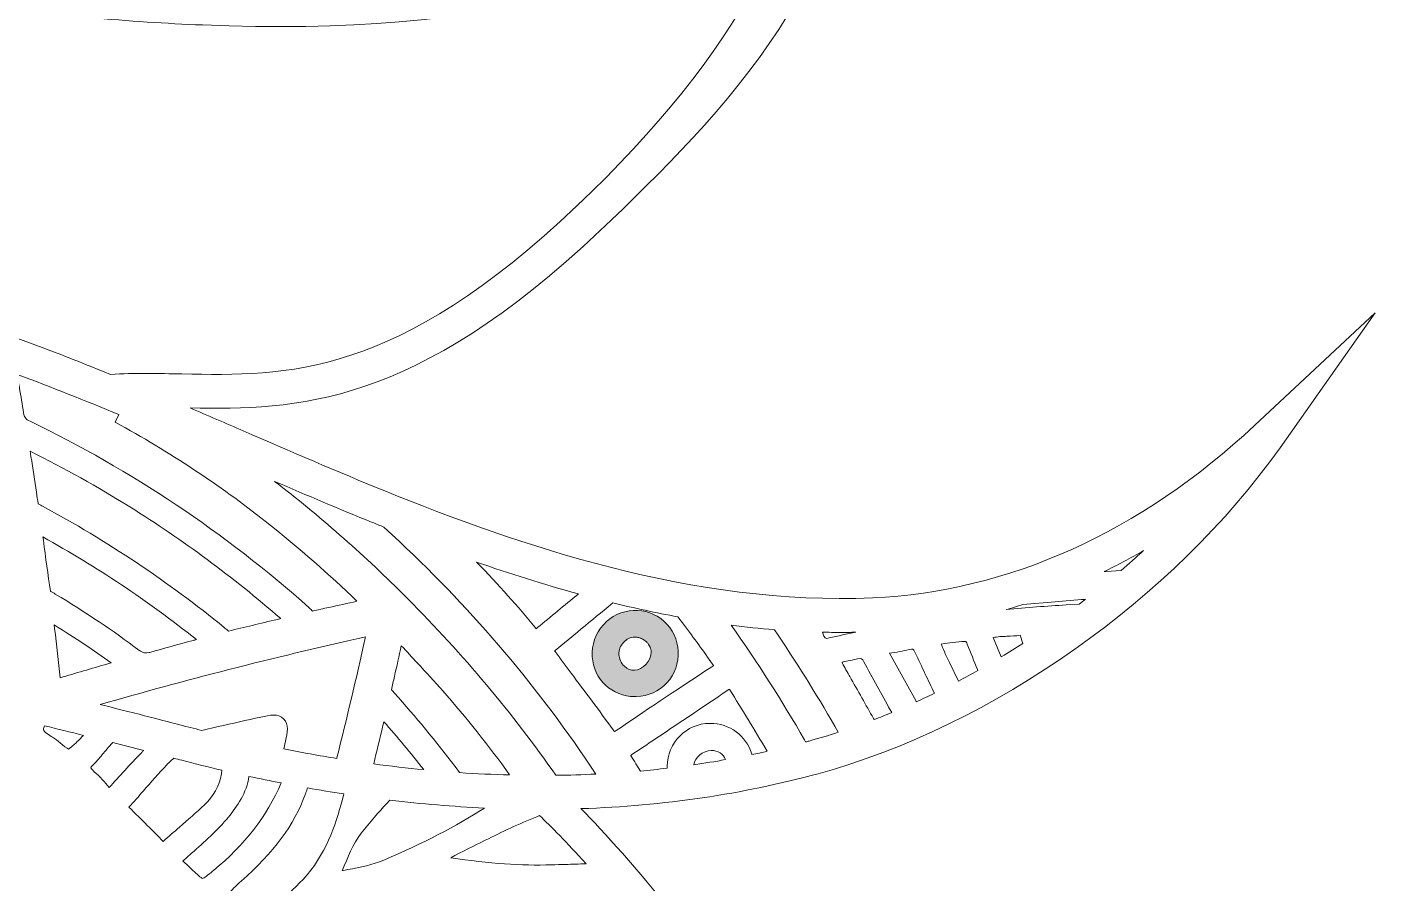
# Model space of a CAD drawing. Extents: x 126 to 2875, y -2951 to -49.
# Drawn here: x 2245 to 2875, y -1229 to -830 of the extents above; entities that cross this region are included whole.
import ezdxf

# ---------------------------------------------------------------- set-up
doc = ezdxf.new("R2010")
doc.units = 0
doc.header["$MEASUREMENT"] = 0
doc.layers.add('Layer 1', color=7, linetype='Continuous')

# ---------------------------------------------------------------- blocks, each defined once
blk = doc.blocks.new('block 2')
at = {"layer": 'Layer 1', "true_color": 0xd7dbf4}
h = blk.add_hatch(color=254, dxfattribs=at)
h.dxf.hatch_style = 2
edge = h.paths.add_edge_path()
edge.add_spline(control_points=[(2542.86, -1107.13), (2538.92, -1103.57), (2533.82, -1101.75), (2528.51, -1102.03), (2523.13, -1102.3), (2518.18, -1104.67), (2514.56, -1108.71), (2510.88, -1112.81), (2509.03, -1118.11), (2509.35, -1123.63), (2509.96, -1134.22), (2518.63, -1142.3), (2529.23, -1142.3), (2529.46, -1142.3), (2529.69, -1142.29), (2529.92, -1142.29), (2535.47, -1142.1), (2540.55, -1139.8), (2544.22, -1135.81), (2547.88, -1131.83), (2549.74, -1126.62), (2549.47, -1121.12), (2549.2, -1115.71), (2546.85, -1110.74), (2542.86, -1107.13)], knot_values=[0, 0, 0, 0, 1, 1, 1, 2, 2, 2, 3, 3, 3, 4, 4, 4, 5, 5, 5, 6, 6, 6, 7, 7, 7, 8, 8, 8, 8], degree=3, periodic=1)
edge = h.paths.add_edge_path()
edge.add_spline(control_points=[(2529, -1129.97), (2527.42, -1130.05), (2525.77, -1129.39), (2524.4, -1128.13), (2522.81, -1126.66), (2521.86, -1124.63), (2521.78, -1122.55), (2521.71, -1120.56), (2522.51, -1118.53), (2523.97, -1116.96), (2525.38, -1115.45), (2527.26, -1114.55), (2529.13, -1114.49), (2529.42, -1114.48), (2529.71, -1114.53), (2529.99, -1114.56), (2530.22, -1114.58), (2530.45, -1114.58), (2530.68, -1114.63), (2530.92, -1114.68), (2531.16, -1114.76), (2531.4, -1114.83), (2531.61, -1114.9), (2531.84, -1114.95), (2532.05, -1115.03), (2532.29, -1115.13), (2532.52, -1115.26), (2532.75, -1115.38), (2532.94, -1115.48), (2533.13, -1115.57), (2533.31, -1115.68), (2533.55, -1115.83), (2533.77, -1116.01), (2533.99, -1116.19), (2534.14, -1116.3), (2534.3, -1116.41), (2534.45, -1116.54), (2534.67, -1116.74), (2534.86, -1116.97), (2535.05, -1117.19), (2535.17, -1117.32), (2535.3, -1117.44), (2535.41, -1117.58), (2535.6, -1117.82), (2535.75, -1118.09), (2535.9, -1118.36), (2535.98, -1118.49), (2536.08, -1118.62), (2536.15, -1118.76), (2536.3, -1119.05), (2536.4, -1119.37), (2536.51, -1119.68), (2536.55, -1119.8), (2536.62, -1119.92), (2536.65, -1120.05), (2536.77, -1120.5), (2536.84, -1120.96), (2536.86, -1121.42), (2536.99, -1125.47), (2533.03, -1129.79), (2529, -1129.97)], knot_values=[0, 0, 0, 0, 1, 1, 1, 2, 2, 2, 3, 3, 3, 4, 4, 4, 5, 5, 5, 6, 6, 6, 7, 7, 7, 8, 8, 8, 9, 9, 9, 10, 10, 10, 11, 11, 11, 12, 12, 12, 13, 13, 13, 14, 14, 14, 15, 15, 15, 16, 16, 16, 17, 17, 17, 18, 18, 18, 19, 19, 19, 20, 20, 20, 20], degree=3, periodic=1)
at = {"layer": 'Layer 1', "lineweight": 0}
for points, knots in [([(2818.52, -1015.73), (2765.29, -1065.49), (2703.63, -1093.3), (2640.24, -1096.15), (2556.69, -1099.87), (2474.7, -1071.45), (2412.6, -1046.28), (2390.46, -1037.31), (2368.11, -1027.6), (2346.48, -1018.23), (2338.27, -1014.67), (2330.02, -1011.09), (2321.71, -1007.53), (2370.51, -1008.44), (2426.27, -1007.2), (2513.09, -924.65), (2568.78, -871.7), (2642.17, -798.11), (2625.81, -711.87), (2622.52, -694.49), (2611.09, -653.09), (2560.09, -612.54), (2565.36, -622.37), (2601.86, -692.87), (2569.54, -747.69), (2554.2, -773.71), (2526.78, -791.73), (2470.03, -803.98), (2455.63, -807.08), (2439.86, -809.44), (2422.81, -811.04), (2491.94, -734.79), (2533.75, -634.63), (2547.11, -513), (2561.91, -378.42), (2538.09, -252.24), (2515.5, -170.1), (2510.84, -153.21), (2505.7, -136.24), (2500.21, -119.65), (2496.11, -107.32), (2491.02, -97.85), (2485.03, -91.28), (2485.03, -91.28), (2489.08, -88.91), (2489.08, -88.91), (2488.22, -87.43), (2467.53, -52.75), (2420.58, -50.35), (2390.21, -48.79), (2356.11, -61.25), (2319.21, -87.4), (2293.72, -105.48), (2266.78, -130.21), (2238.64, -161.33), (2186.92, -191.97), (2146.46, -219.39), (2111.33, -247.55), (2059.02, -289.5), (2001.37, -329.63), (1934.36, -338.98), (1877.45, -346.93), (1826.29, -329.19), (1772.12, -310.4), (1744.15, -300.69), (1715.23, -290.66), (1685.52, -284.53), (1598.6, -266.59), (1534.9, -282.01), (1500.31, -329.06), (1465.72, -282.01), (1402.02, -266.61), (1315.1, -284.53), (1285.39, -290.66), (1256.47, -300.69), (1228.5, -310.4), (1174.33, -329.19), (1123.17, -346.93), (1066.26, -338.98), (999.25, -329.63), (941.6, -289.5), (889.29, -247.55), (854.16, -219.39), (813.72, -191.97), (761.98, -161.33), (733.84, -130.21), (706.9, -105.48), (681.41, -87.4), (644.51, -61.25), (610.42, -48.78), (580.04, -50.35), (533.09, -52.75), (512.4, -87.43), (511.54, -88.91), (511.54, -88.91), (515.6, -91.28), (515.6, -91.28), (509.6, -97.85), (504.51, -107.32), (500.43, -119.65), (494.91, -136.25), (489.76, -153.22), (485.12, -170.1), (462.53, -252.24), (438.71, -378.42), (453.51, -513), (466.87, -634.63), (508.68, -734.79), (577.81, -811.04), (560.76, -809.44), (544.99, -807.08), (530.59, -803.98), (473.84, -791.73), (446.42, -773.71), (431.08, -747.69), (398.76, -692.87), (435.26, -622.37), (440.53, -612.54), (389.53, -653.09), (378.1, -694.49), (374.81, -711.87), (358.45, -798.11), (431.84, -871.7), (487.53, -924.65), (574.36, -1007.2), (630.11, -1008.44), (678.91, -1007.53), (670.6, -1011.09), (662.35, -1014.67), (654.14, -1018.23), (632.51, -1027.6), (610.16, -1037.31), (588.02, -1046.28), (525.92, -1071.45), (443.9, -1099.88), (360.39, -1096.15), (296.99, -1093.3), (235.33, -1065.49), (182.1, -1015.73), (182.1, -1015.73), (125.87, -963.15), (125.87, -963.15), (125.87, -963.15), (170.22, -1026.07), (170.22, -1026.07), (219.77, -1096.34), (304.4, -1156.08), (385.84, -1178.26), (421.01, -1187.83), (457.96, -1193.28), (496.54, -1194.59), (485.65, -1205.66), (470.29, -1222.36), (453.05, -1244.47), (422.71, -1283.4), (380.73, -1347.02), (353.04, -1429.06), (321.9, -1521.35), (314.84, -1617.62), (332.07, -1715.18), (353.53, -1836.78), (412.97, -1960.62), (508.76, -2083.27), (508.76, -2083.27), (517.35, -2094.25), (517.35, -2094.25), (517.35, -2094.25), (522.39, -2081.24), (522.39, -2081.24), (522.59, -2080.7), (544.03, -2026.57), (607.28, -1966.45), (618.55, -1955.74), (631.63, -1944.41), (646.68, -1932.9), (644.92, -1962.85), (643.59, -2025.77), (654.99, -2105.75), (664.24, -2170.7), (680.05, -2233.27), (701.96, -2291.74), (729.36, -2364.83), (766.43, -2431.68), (812.16, -2490.44), (814.05, -2493.21), (839.63, -2531.25), (859.49, -2587.32), (878.32, -2640.42), (895.73, -2721.14), (871.87, -2804.06), (871.87, -2804.06), (865.62, -2825.84), (865.62, -2825.84), (865.62, -2825.84), (884.08, -2812.68), (884.08, -2812.68), (885.65, -2811.57), (922.92, -2784.71), (954.16, -2735.73), (978.8, -2697.08), (1003.28, -2637.97), (992.89, -2564.05), (993.48, -2564.79), (994.03, -2565.49), (994.54, -2566.17), (1016.21, -2595.31), (1039.76, -2622.73), (1064.5, -2647.63), (1109.21, -2692.65), (1155.37, -2726.78), (1201.72, -2749.11), (1255.68, -2775.1), (1310.13, -2785.14), (1363.64, -2778.93), (1378.87, -2809.5), (1404.34, -2833.21), (1429, -2856.2), (1455.2, -2880.59), (1479.94, -2903.62), (1493.04, -2933.91), (1493.04, -2933.91), (1500.31, -2950.67), (1500.31, -2950.67), (1500.31, -2950.67), (1507.58, -2933.91), (1507.58, -2933.91), (1520.68, -2903.62), (1545.42, -2880.59), (1571.62, -2856.2), (1596.29, -2833.21), (1621.76, -2809.5), (1636.98, -2778.93), (1690.49, -2785.14), (1744.94, -2775.1), (1798.9, -2749.11), (1845.25, -2726.78), (1891.43, -2692.65), (1936.12, -2647.63), (1960.86, -2622.73), (1984.41, -2595.33), (2006.08, -2566.18), (2006.59, -2565.5), (2007.14, -2564.79), (2007.73, -2564.05), (1997.35, -2637.97), (2021.82, -2697.08), (2046.46, -2735.73), (2077.7, -2784.71), (2114.98, -2811.57), (2116.54, -2812.68), (2116.54, -2812.68), (2135, -2825.84), (2135, -2825.84), (2135, -2825.84), (2128.75, -2804.06), (2128.75, -2804.06), (2104.89, -2721.14), (2122.3, -2640.42), (2141.13, -2587.32), (2161.01, -2531.22), (2186.59, -2493.18), (2188.46, -2490.44), (2234.19, -2431.68), (2271.26, -2364.83), (2298.65, -2291.74), (2320.57, -2233.27), (2336.38, -2170.7), (2345.63, -2105.75), (2357.03, -2025.77), (2355.7, -1962.85), (2353.94, -1932.9), (2368.99, -1944.41), (2382.07, -1955.74), (2393.34, -1966.45), (2456.59, -2026.57), (2478.03, -2080.7), (2478.23, -2081.24), (2478.23, -2081.24), (2483.25, -2094.29), (2483.25, -2094.29), (2483.25, -2094.29), (2491.86, -2083.27), (2491.86, -2083.27), (2587.65, -1960.62), (2647.09, -1836.78), (2668.55, -1715.18), (2685.78, -1617.62), (2678.72, -1521.35), (2647.58, -1429.06), (2619.89, -1347.02), (2577.91, -1283.4), (2547.57, -1244.47), (2530.33, -1222.36), (2514.97, -1205.66), (2504.08, -1194.59), (2542.66, -1193.28), (2579.61, -1187.83), (2614.78, -1178.26), (2696.22, -1156.08), (2780.85, -1096.34), (2830.4, -1026.07), (2830.4, -1026.07), (2874.75, -963.15), (2874.75, -963.15), (2874.75, -963.15), (2818.52, -1015.73), (2818.52, -1015.73)], [0, 0, 0, 0, 1, 1, 1, 2, 2, 2, 3, 3, 3, 4, 4, 4, 5, 5, 5, 6, 6, 6, 7, 7, 7, 8, 8, 8, 9, 9, 9, 10, 10, 10, 11, 11, 11, 12, 12, 12, 13, 13, 13, 14, 14, 14, 15, 15, 15, 16, 16, 16, 17, 17, 17, 18, 18, 18, 19, 19, 19, 20, 20, 20, 21, 21, 21, 22, 22, 22, 23, 23, 23, 24, 24, 24, 25, 25, 25, 26, 26, 26, 27, 27, 27, 28, 28, 28, 29, 29, 29, 30, 30, 30, 31, 31, 31, 32, 32, 32, 33, 33, 33, 34, 34, 34, 35, 35, 35, 36, 36, 36, 37, 37, 37, 38, 38, 38, 39, 39, 39, 40, 40, 40, 41, 41, 41, 42, 42, 42, 43, 43, 43, 44, 44, 44, 45, 45, 45, 46, 46, 46, 47, 47, 47, 48, 48, 48, 49, 49, 49, 50, 50, 50, 51, 51, 51, 52, 52, 52, 53, 53, 53, 54, 54, 54, 55, 55, 55, 56, 56, 56, 57, 57, 57, 58, 58, 58, 59, 59, 59, 60, 60, 60, 61, 61, 61, 62, 62, 62, 63, 63, 63, 64, 64, 64, 65, 65, 65, 66, 66, 66, 67, 67, 67, 68, 68, 68, 69, 69, 69, 70, 70, 70, 71, 71, 71, 72, 72, 72, 73, 73, 73, 74, 74, 74, 75, 75, 75, 76, 76, 76, 77, 77, 77, 78, 78, 78, 79, 79, 79, 80, 80, 80, 81, 81, 81, 82, 82, 82, 83, 83, 83, 84, 84, 84, 85, 85, 85, 86, 86, 86, 87, 87, 87, 88, 88, 88, 89, 89, 89, 90, 90, 90, 91, 91, 91, 92, 92, 92, 93, 93, 93, 94, 94, 94, 95, 95, 95, 96, 96, 96, 97, 97, 97, 98, 98, 98, 99, 99, 99, 100, 100, 100, 101, 101, 101, 102, 102, 102, 102]), ([(2582.81, -756.33), (2603.8, -724.07), (2602.18, -687.76), (2595.12, -659.17), (2602.64, -673.57), (2608.83, -691.68), (2610.05, -713.31), (2613.47, -774.62), (2577.19, -841.86), (2502.17, -913.19), (2417.58, -993.62), (2366.87, -992.61), (2317.83, -991.62), (2307, -991.4), (2295.8, -991.18), (2284.46, -991.85), (2284.45, -991.85), (2284.45, -991.85), (2284.45, -991.85), (2284.45, -991.85), (2284.43, -991.85), (2284.43, -991.85), (2253.71, -979.29), (2222.35, -967.61), (2190.36, -958.46), (2095.68, -931.38), (2005.07, -930.36), (1928.34, -955.5), (1848.8, -981.54), (1779.28, -1038.1), (1737.61, -1110.65), (1735.38, -1114.54), (1733.23, -1118.45), (1731.17, -1122.41), (1732.69, -1107.24), (1735.6, -1087.6), (1741.17, -1065.64), (1752.79, -1019.88), (1778.69, -954.39), (1836.06, -902.27), (1920.64, -825.41), (2048.87, -797.41), (2217.17, -819), (2256.95, -824.1), (2293.68, -827.34), (2327.35, -828.72), (2327.38, -828.74), (2327.39, -828.75), (2327.41, -828.77), (2327.41, -828.77), (2327.46, -828.72), (2327.46, -828.72), (2462.18, -834.25), (2547.88, -810.01), (2582.81, -756.33)], [0, 0, 0, 0, 1, 1, 1, 2, 2, 2, 3, 3, 3, 4, 4, 4, 5, 5, 5, 6, 6, 6, 7, 7, 7, 8, 8, 8, 9, 9, 9, 10, 10, 10, 11, 11, 11, 12, 12, 12, 13, 13, 13, 14, 14, 14, 15, 15, 15, 16, 16, 16, 17, 17, 17, 18, 18, 18, 18]), ([(2356.69, -1060.36), (2372.76, -1073.08), (2386.79, -1085.34), (2399.47, -1097.73), (2395.11, -1098.74), (2390.7, -1099.71), (2386.41, -1100.64), (2383.87, -1101.2), (2381.33, -1101.75), (2378.79, -1102.32), (2378.59, -1102.13), (2378.32, -1101.88), (2378.13, -1101.67), (2377.84, -1101.39), (2377.56, -1101.12), (2377.27, -1100.86), (2337.97, -1065.79), (2294.12, -1036.49), (2246.95, -1013.74), (2244.84, -1012.73), (2244.15, -1011.85), (2243.88, -1009.81), (2243.34, -1005.87), (2242.64, -1001.93), (2241.98, -998.13), (2241.6, -996.04), (2241.23, -993.94), (2240.88, -991.85), (2256.87, -997.77), (2272.73, -1004.1), (2288.44, -1010.64), (2288.44, -1010.64), (2286.73, -1014.18), (2286.73, -1014.18), (2311.99, -1028.05), (2335.53, -1043.58), (2356.69, -1060.36)], [0, 0, 0, 0, 1, 1, 1, 2, 2, 2, 3, 3, 3, 4, 4, 4, 5, 5, 5, 6, 6, 6, 7, 7, 7, 8, 8, 8, 9, 9, 9, 10, 10, 10, 11, 11, 11, 12, 12, 12, 12]), ([(2252.76, -1053.38), (2252.5, -1053.23), (2252.25, -1053.11), (2251.98, -1052.96), (2251.57, -1052.76), (2250.98, -1052.46), (2250.73, -1052.27), (2250.46, -1050.46), (2250.18, -1048.66), (2249.91, -1046.85), (2249.07, -1041.42), (2248.23, -1035.95), (2247.36, -1030.19), (2247.36, -1030.19), (2246.98, -1027.7), (2246.98, -1027.7), (2263.06, -1035.73), (2278.53, -1044.37), (2293.44, -1053.64), (2318.29, -1069.13), (2341.64, -1086.43), (2363.91, -1105.85), (2363.91, -1105.85), (2362.36, -1106.22), (2362.36, -1106.22), (2354.41, -1108.13), (2346.97, -1109.92), (2339.53, -1111.66), (2339.25, -1111.47), (2338.79, -1111.07), (2338.47, -1110.79), (2338.19, -1110.54), (2337.9, -1110.28), (2337.6, -1110.05), (2311.37, -1088.6), (2282.82, -1069.52), (2252.76, -1053.38)], [0, 0, 0, 0, 1, 1, 1, 2, 2, 2, 3, 3, 3, 4, 4, 4, 5, 5, 5, 6, 6, 6, 7, 7, 7, 8, 8, 8, 9, 9, 9, 10, 10, 10, 11, 11, 11, 12, 12, 12, 12]), ([(2492.26, -1179.02), (2492.26, -1179.02), (2492.34, -1178.92), (2492.34, -1178.92), (2492.34, -1178.92), (2490.57, -1176.44), (2490.57, -1176.44), (2470.34, -1147.78), (2446.84, -1120.08), (2420.73, -1094.09), (2401.78, -1075.22), (2381.75, -1057.7), (2361.08, -1041.79), (2376.15, -1048.28), (2391.42, -1054.77), (2406.65, -1060.94), (2408.46, -1061.67), (2410.29, -1062.41), (2412.13, -1063.14), (2412.13, -1063.14), (2419.46, -1070), (2419.46, -1070), (2454.11, -1102.45), (2484.91, -1138.93), (2511.03, -1178.45), (2504.83, -1178.75), (2498.56, -1178.94), (2492.26, -1179.02)], [0, 0, 0, 0, 1, 1, 1, 2, 2, 2, 3, 3, 3, 4, 4, 4, 5, 5, 5, 6, 6, 6, 7, 7, 7, 8, 8, 8, 9, 9, 9, 9]), ([(2258.69, -1094.37), (2258.33, -1094.15), (2257.93, -1093.95), (2257.54, -1093.73), (2257.17, -1093.54), (2256.67, -1093.27), (2256.4, -1093.08), (2255.29, -1085.3), (2254.24, -1077.5), (2253.14, -1069.3), (2253.14, -1069.3), (2252.93, -1067.75), (2252.93, -1067.75), (2278.04, -1081.65), (2301.61, -1097.4), (2324.61, -1115.63), (2324.09, -1115.78), (2323.55, -1115.92), (2323.02, -1116.06), (2316, -1117.93), (2309.36, -1119.7), (2302.83, -1121.62), (2302.72, -1121.65), (2302.6, -1121.66), (2302.49, -1121.7), (2300.93, -1122.09), (2299.8, -1121.93), (2298.41, -1121.05), (2298.16, -1120.89), (2297.92, -1120.71), (2297.65, -1120.52), (2285.9, -1111.61), (2273.16, -1103.06), (2258.69, -1094.37)], [0, 0, 0, 0, 1, 1, 1, 2, 2, 2, 3, 3, 3, 4, 4, 4, 5, 5, 5, 6, 6, 6, 7, 7, 7, 8, 8, 8, 9, 9, 9, 10, 10, 10, 11, 11, 11, 11]), ([(2756.17, -1083.4), (2756.17, -1083.4), (2749.19, -1083.85), (2749.19, -1083.85), (2748.89, -1083.86), (2748.59, -1083.88), (2748.27, -1083.9), (2754.48, -1080.86), (2760.62, -1077.63), (2766.68, -1074.11), (2763.25, -1077.26), (2759.73, -1080.37), (2756.17, -1083.4)], [0, 0, 0, 0, 1, 1, 1, 2, 2, 2, 3, 3, 3, 4, 4, 4, 4]), ([(2502.87, -1094.33), (2496.22, -1099.79), (2489.95, -1104.98), (2483.84, -1110.08), (2483.57, -1110.3), (2483.36, -1110.47), (2483.19, -1110.58), (2483.09, -1110.47), (2482.97, -1110.35), (2482.82, -1110.17), (2474.86, -1100.37), (2465.82, -1090.27), (2455.34, -1079.45), (2470.53, -1084.75), (2486.43, -1089.82), (2502.87, -1094.33)], [0, 0, 0, 0, 1, 1, 1, 2, 2, 2, 3, 3, 3, 4, 4, 4, 5, 5, 5, 5]), ([(2519.79, -1158.64), (2519.61, -1158.45), (2519.38, -1158.17), (2519.07, -1157.74), (2512.65, -1148.83), (2505.95, -1139.92), (2499.49, -1131.29), (2496.99, -1127.95), (2494.48, -1124.61), (2491.99, -1121.27), (2491.9, -1121.14), (2491.8, -1121.03), (2491.72, -1120.9), (2491.72, -1120.9), (2492.01, -1120.67), (2492.01, -1120.67), (2492.01, -1120.67), (2502.45, -1112.12), (2502.45, -1112.12), (2507.22, -1108.21), (2511.98, -1104.3), (2516.75, -1100.39), (2516.75, -1100.39), (2519.03, -1098.52), (2519.03, -1098.52), (2528.97, -1100.94), (2539.1, -1103.14), (2549.36, -1105.03), (2549.36, -1105.03), (2551.91, -1108.42), (2551.91, -1108.42), (2557.03, -1115.24), (2561.47, -1121.33), (2565.46, -1127.05), (2565.66, -1127.35), (2565.82, -1127.6), (2565.93, -1127.79), (2565.76, -1127.93), (2565.52, -1128.11), (2565.17, -1128.33), (2547.57, -1139.87), (2533.38, -1149.35), (2520.53, -1158.17), (2520.21, -1158.39), (2519.98, -1158.53), (2519.79, -1158.64)], [0, 0, 0, 0, 1, 1, 1, 2, 2, 2, 3, 3, 3, 4, 4, 4, 5, 5, 5, 6, 6, 6, 7, 7, 7, 8, 8, 8, 9, 9, 9, 10, 10, 10, 11, 11, 11, 12, 12, 12, 13, 13, 13, 14, 14, 14, 15, 15, 15, 15]), ([(2736.57, -1099.17), (2736.57, -1099.17), (2730.64, -1099.49), (2730.64, -1099.49), (2721.5, -1099.96), (2712.15, -1100.71), (2702.54, -1101.67), (2705.14, -1100.93), (2707.73, -1100.12), (2710.31, -1099.28), (2710.31, -1099.28), (2725.46, -1097.98), (2725.46, -1097.98), (2730, -1097.59), (2734.67, -1097.22), (2739.61, -1096.86), (2738.6, -1097.64), (2737.59, -1098.41), (2736.57, -1099.17)], [0, 0, 0, 0, 1, 1, 1, 2, 2, 2, 3, 3, 3, 4, 4, 4, 5, 5, 5, 6, 6, 6, 6]), ([(2542.86, -1107.13), (2538.92, -1103.57), (2533.82, -1101.75), (2528.51, -1102.03), (2523.13, -1102.3), (2518.18, -1104.67), (2514.56, -1108.71), (2510.88, -1112.81), (2509.03, -1118.11), (2509.35, -1123.63), (2509.96, -1134.22), (2518.63, -1142.3), (2529.23, -1142.3), (2529.46, -1142.3), (2529.69, -1142.29), (2529.92, -1142.29), (2535.47, -1142.1), (2540.55, -1139.8), (2544.22, -1135.81), (2547.88, -1131.83), (2549.74, -1126.62), (2549.47, -1121.12), (2549.2, -1115.71), (2546.85, -1110.74), (2542.86, -1107.13)], [0, 0, 0, 0, 1, 1, 1, 2, 2, 2, 3, 3, 3, 4, 4, 4, 5, 5, 5, 6, 6, 6, 7, 7, 7, 8, 8, 8, 8]), ([(2260.97, -1133.47), (2260.15, -1125.92), (2259.31, -1118.44), (2258.41, -1110.43), (2258.41, -1110.43), (2258.23, -1108.84), (2258.23, -1108.84), (2268.29, -1115.03), (2276.71, -1120.65), (2284.76, -1126.51), (2284.76, -1126.51), (2283.18, -1126.97), (2283.18, -1126.97), (2275.42, -1129.23), (2268.17, -1131.35), (2260.97, -1133.47)], [0, 0, 0, 0, 1, 1, 1, 2, 2, 2, 3, 3, 3, 4, 4, 4, 5, 5, 5, 5]), ([(2610.63, -1163), (2610.08, -1163.14), (2609.53, -1163.28), (2608.97, -1163.42), (2608.97, -1163.42), (2608.45, -1162.51), (2608.45, -1162.51), (2597.94, -1144.22), (2586.45, -1126.22), (2574.24, -1108.92), (2580.91, -1109.78), (2587.62, -1110.49), (2594.36, -1111.04), (2594.36, -1111.04), (2596.1, -1113.62), (2596.1, -1113.62), (2606.03, -1128.34), (2615.48, -1143.59), (2624.22, -1158.93), (2619.69, -1160.4), (2615.16, -1161.76), (2610.63, -1163)], [0, 0, 0, 0, 1, 1, 1, 2, 2, 2, 3, 3, 3, 4, 4, 4, 5, 5, 5, 6, 6, 6, 7, 7, 7, 7]), ([(2625.2, -1112.31), (2627.59, -1112.31), (2629.99, -1112.28), (2632.4, -1112.23), (2628.17, -1113.05), (2624.04, -1113.92), (2619.89, -1114.91), (2618.33, -1115.29), (2617.8, -1115.4), (2616.81, -1112.2), (2619.61, -1112.26), (2622.4, -1112.31), (2625.2, -1112.31)], [0, 0, 0, 0, 1, 1, 1, 2, 2, 2, 3, 3, 3, 4, 4, 4, 4]), ([(2700.29, -1123.74), (2700.29, -1123.74), (2696.54, -1114.73), (2696.54, -1114.73), (2698.57, -1114.27), (2700.7, -1114.19), (2702.95, -1114.11), (2704.95, -1114.03), (2706.99, -1113.96), (2709.09, -1113.62), (2709.09, -1113.62), (2710.38, -1117.45), (2710.38, -1117.45), (2707.04, -1119.61), (2703.68, -1121.7), (2700.29, -1123.74)], [0, 0, 0, 0, 1, 1, 1, 2, 2, 2, 3, 3, 3, 4, 4, 4, 5, 5, 5, 5]), ([(2403.39, -1114.97), (2399.2, -1133.73), (2394.75, -1152.52), (2390.16, -1170.8), (2390.16, -1170.8), (2390.08, -1171.13), (2390.08, -1171.13), (2381.88, -1169.82), (2373.65, -1168.35), (2365.34, -1166.7), (2365.34, -1166.7), (2366.16, -1163.01), (2366.16, -1163.01), (2367.02, -1159.2), (2367.89, -1155.24), (2365.31, -1152.66), (2362.71, -1150.05), (2358.8, -1150.92), (2354.65, -1151.82), (2348.02, -1153.29), (2341.39, -1154.8), (2334.75, -1156.3), (2334.75, -1156.3), (2327.09, -1158.06), (2327.09, -1158.06), (2325.3, -1157.6), (2323.52, -1157.17), (2321.73, -1156.7), (2307.31, -1152.94), (2293.31, -1149.38), (2279.68, -1145.99), (2318.73, -1134.69), (2359.32, -1124.31), (2403.53, -1114.34), (2403.53, -1114.34), (2403.39, -1114.97), (2403.39, -1114.97)], [0, 0, 0, 0, 1, 1, 1, 2, 2, 2, 3, 3, 3, 4, 4, 4, 5, 5, 5, 6, 6, 6, 7, 7, 7, 8, 8, 8, 9, 9, 9, 10, 10, 10, 11, 11, 11, 12, 12, 12, 12]), ([(2415.61, -1139.06), (2416.09, -1136.99), (2416.55, -1134.93), (2417.02, -1132.86), (2418.1, -1128.15), (2419.21, -1123.33), (2420.23, -1118.5), (2422.74, -1121.25), (2425.27, -1123.98), (2427.8, -1126.7), (2431.71, -1130.92), (2435.76, -1135.28), (2439.63, -1139.65), (2450.52, -1151.98), (2460.98, -1165.16), (2470.79, -1178.84), (2463.07, -1178.64), (2455.3, -1178.29), (2447.46, -1177.76), (2447.46, -1177.76), (2445.34, -1174.96), (2445.34, -1174.96), (2436.35, -1163.15), (2426.85, -1151.63), (2417.12, -1140.69), (2416.89, -1140.44), (2416.66, -1140.2), (2416.42, -1139.95), (2416.15, -1139.68), (2415.77, -1139.28), (2415.61, -1139.06)], [0, 0, 0, 0, 1, 1, 1, 2, 2, 2, 3, 3, 3, 4, 4, 4, 5, 5, 5, 6, 6, 6, 7, 7, 7, 8, 8, 8, 9, 9, 9, 10, 10, 10, 10]), ([(2529, -1129.97), (2527.42, -1130.05), (2525.77, -1129.39), (2524.4, -1128.13), (2522.81, -1126.66), (2521.86, -1124.63), (2521.78, -1122.55), (2521.71, -1120.56), (2522.51, -1118.53), (2523.97, -1116.96), (2525.38, -1115.45), (2527.26, -1114.55), (2529.13, -1114.49), (2529.42, -1114.48), (2529.71, -1114.53), (2529.99, -1114.56), (2530.22, -1114.58), (2530.45, -1114.58), (2530.68, -1114.63), (2530.92, -1114.68), (2531.16, -1114.76), (2531.4, -1114.83), (2531.61, -1114.9), (2531.84, -1114.95), (2532.05, -1115.03), (2532.29, -1115.13), (2532.52, -1115.26), (2532.75, -1115.38), (2532.94, -1115.48), (2533.13, -1115.57), (2533.31, -1115.68), (2533.55, -1115.83), (2533.77, -1116.01), (2533.99, -1116.19), (2534.14, -1116.3), (2534.3, -1116.41), (2534.45, -1116.54), (2534.67, -1116.74), (2534.86, -1116.97), (2535.05, -1117.19), (2535.17, -1117.32), (2535.3, -1117.44), (2535.41, -1117.58), (2535.6, -1117.82), (2535.75, -1118.09), (2535.9, -1118.36), (2535.98, -1118.49), (2536.08, -1118.62), (2536.15, -1118.76), (2536.3, -1119.05), (2536.4, -1119.37), (2536.51, -1119.68), (2536.55, -1119.8), (2536.62, -1119.92), (2536.65, -1120.05), (2536.77, -1120.5), (2536.84, -1120.96), (2536.86, -1121.42), (2536.99, -1125.47), (2533.03, -1129.79), (2529, -1129.97)], [0, 0, 0, 0, 1, 1, 1, 2, 2, 2, 3, 3, 3, 4, 4, 4, 5, 5, 5, 6, 6, 6, 7, 7, 7, 8, 8, 8, 9, 9, 9, 10, 10, 10, 11, 11, 11, 12, 12, 12, 13, 13, 13, 14, 14, 14, 15, 15, 15, 16, 16, 16, 17, 17, 17, 18, 18, 18, 19, 19, 19, 20, 20, 20, 20]), ([(2660.62, -1144.71), (2660.62, -1144.71), (2660.48, -1144.44), (2660.48, -1144.44), (2656.37, -1136.96), (2652.23, -1129.5), (2648.07, -1122.04), (2651.27, -1121.68), (2654.4, -1120.97), (2657.35, -1120.26), (2658.96, -1119.86), (2659.21, -1119.8), (2660.13, -1121.81), (2663.16, -1128.34), (2666.23, -1134.76), (2669.11, -1140.69), (2669.11, -1140.69), (2669.12, -1140.71), (2669.12, -1140.71), (2666.29, -1142.08), (2663.46, -1143.41), (2660.62, -1144.71)], [0, 0, 0, 0, 1, 1, 1, 2, 2, 2, 3, 3, 3, 4, 4, 4, 5, 5, 5, 6, 6, 6, 7, 7, 7, 7]), ([(2680.25, -1135.06), (2680.25, -1135.06), (2676.1, -1126.4), (2676.1, -1126.4), (2674.43, -1122.93), (2672.75, -1119.46), (2672.29, -1117.77), (2674.03, -1117.3), (2678.04, -1116.93), (2681.93, -1116.6), (2681.93, -1116.6), (2682.28, -1116.57), (2682.28, -1116.57), (2683.42, -1116.47), (2683.75, -1116.6), (2683.78, -1116.62), (2683.78, -1116.62), (2684.04, -1116.85), (2684.42, -1117.8), (2685.98, -1121.76), (2687.58, -1125.69), (2689.2, -1129.63), (2689.2, -1129.63), (2689.39, -1130.09), (2689.39, -1130.09), (2686.36, -1131.8), (2683.31, -1133.44), (2680.25, -1135.06)], [0, 0, 0, 0, 1, 1, 1, 2, 2, 2, 3, 3, 3, 4, 4, 4, 5, 5, 5, 6, 6, 6, 7, 7, 7, 8, 8, 8, 9, 9, 9, 9]), ([(2640.92, -1153.02), (2640.92, -1153.02), (2640.63, -1152.5), (2640.63, -1152.5), (2637.13, -1146.23), (2633.36, -1139.52), (2629.52, -1132.81), (2629.52, -1132.81), (2629.26, -1132.38), (2629.26, -1132.38), (2627.94, -1130.07), (2626.57, -1127.7), (2625.96, -1126.29), (2627.4, -1125.83), (2630.01, -1125.31), (2632.56, -1124.8), (2632.56, -1124.8), (2633.1, -1124.7), (2633.1, -1124.7), (2635.23, -1124.26), (2635.3, -1124.37), (2636.2, -1126.08), (2640.17, -1133.63), (2644.4, -1141.2), (2648.48, -1148.51), (2648.48, -1148.51), (2649.15, -1149.71), (2649.15, -1149.71), (2646.41, -1150.85), (2643.65, -1151.96), (2640.92, -1153.02)], [0, 0, 0, 0, 1, 1, 1, 2, 2, 2, 3, 3, 3, 4, 4, 4, 5, 5, 5, 6, 6, 6, 7, 7, 7, 8, 8, 8, 9, 9, 9, 10, 10, 10, 10]), ([(2583.9, -1169.36), (2583.9, -1169.36), (2583.8, -1169.01), (2583.8, -1169.01), (2581.25, -1160.48), (2573.45, -1154.78), (2564.36, -1154.78), (2564.36, -1154.78), (2564.25, -1154.78), (2564.25, -1154.78), (2553.31, -1154.83), (2544.35, -1163.83), (2544.31, -1174.88), (2544.31, -1175.03), (2544.31, -1175.18), (2544.32, -1175.33), (2544.32, -1175.33), (2544.32, -1175.71), (2544.32, -1175.71), (2540.18, -1176.2), (2536.01, -1176.63), (2531.82, -1177.01), (2531.82, -1177.01), (2529.74, -1173.66), (2529.74, -1173.66), (2528.97, -1172.43), (2528.21, -1171.2), (2527.43, -1169.96), (2527.39, -1169.88), (2527.34, -1169.82), (2527.29, -1169.74), (2527.42, -1169.66), (2527.53, -1169.58), (2527.64, -1169.52), (2533.99, -1165.24), (2540.33, -1161), (2546.68, -1156.74), (2555.5, -1150.84), (2564.33, -1144.93), (2573.12, -1138.98), (2573.21, -1138.93), (2573.28, -1138.87), (2573.35, -1138.84), (2573.42, -1138.92), (2573.48, -1139.01), (2573.54, -1139.12), (2579.24, -1148.08), (2584.96, -1157.5), (2591, -1167.82), (2588.65, -1168.36), (2586.29, -1168.87), (2583.9, -1169.36)], [0, 0, 0, 0, 1, 1, 1, 2, 2, 2, 3, 3, 3, 4, 4, 4, 5, 5, 5, 6, 6, 6, 7, 7, 7, 8, 8, 8, 9, 9, 9, 10, 10, 10, 11, 11, 11, 12, 12, 12, 13, 13, 13, 14, 14, 14, 15, 15, 15, 16, 16, 16, 17, 17, 17, 17]), ([(2271.88, -1160.37), (2270.96, -1161.32), (2269.92, -1162.36), (2268.84, -1163.39), (2268.84, -1163.39), (2268.55, -1163.66), (2268.55, -1163.66), (2267.08, -1165.05), (2265.58, -1166.49), (2264.93, -1166.83), (2264.2, -1166.53), (2262.44, -1165.05), (2261, -1163.85), (2259.9, -1162.9), (2258.61, -1162.08), (2257.36, -1161.27), (2256.11, -1160.45), (2253.2, -1158.56), (2253.17, -1157.77), (2253.15, -1157.42), (2253.26, -1156.95), (2253.49, -1156.39), (2253.49, -1156.39), (2253.69, -1155.92), (2253.69, -1155.92), (2259.67, -1157.36), (2265.74, -1158.85), (2271.88, -1160.37)], [0, 0, 0, 0, 1, 1, 1, 2, 2, 2, 3, 3, 3, 4, 4, 4, 5, 5, 5, 6, 6, 6, 7, 7, 7, 8, 8, 8, 9, 9, 9, 9]), ([(2430.67, -1176.37), (2422.94, -1175.63), (2415.17, -1174.74), (2407.33, -1173.7), (2408.76, -1167.86), (2410.18, -1161.97), (2411.67, -1155.75), (2411.67, -1155.75), (2412.08, -1153.99), (2412.08, -1153.99), (2418.37, -1161.1), (2424.6, -1168.62), (2430.67, -1176.37)], [0, 0, 0, 0, 1, 1, 1, 2, 2, 2, 3, 3, 3, 4, 4, 4, 4]), ([(2299.11, -1168.35), (2293.66, -1173.87), (2288.41, -1179.66), (2283.89, -1184.7), (2281.88, -1182.31), (2279.54, -1179.63), (2276.87, -1177.32), (2275.39, -1176.04), (2275.31, -1175.49), (2275.31, -1175.47), (2275.31, -1175.47), (2275.39, -1174.96), (2276.53, -1173.92), (2278.29, -1172.29), (2279.76, -1170.47), (2281.2, -1168.71), (2281.93, -1167.81), (2282.66, -1166.91), (2283.43, -1166.04), (2283.43, -1166.04), (2285.49, -1163.76), (2285.49, -1163.76), (2290.27, -1164.96), (2295.13, -1166.19), (2300.01, -1167.44), (2299.71, -1167.74), (2299.41, -1168.03), (2299.11, -1168.35)], [0, 0, 0, 0, 1, 1, 1, 2, 2, 2, 3, 3, 3, 4, 4, 4, 5, 5, 5, 6, 6, 6, 7, 7, 7, 8, 8, 8, 9, 9, 9, 9]), ([(2556.75, -1174.09), (2557.24, -1170.58), (2560.87, -1167.54), (2564.92, -1167.46), (2567.97, -1167.36), (2570.55, -1169.09), (2571.61, -1171.7), (2566.69, -1172.57), (2561.74, -1173.38), (2556.75, -1174.09)], [0, 0, 0, 0, 1, 1, 1, 2, 2, 2, 3, 3, 3, 3]), ([(2336.42, -1177.13), (2336.38, -1177.54), (2336.32, -1177.95), (2336.24, -1178.38), (2335.15, -1184.1), (2332.51, -1188.92), (2328.41, -1192.74), (2324.59, -1196.3), (2320.56, -1199.82), (2316.65, -1203.22), (2314.11, -1205.42), (2311.58, -1207.64), (2309.06, -1209.88), (2304.39, -1205.1), (2299.31, -1200.01), (2293.11, -1193.91), (2295.37, -1191.39), (2297.6, -1188.85), (2299.83, -1186.28), (2303.35, -1182.24), (2306.99, -1178.07), (2310.72, -1174.12), (2311.25, -1173.59), (2311.8, -1173.05), (2312.43, -1172.49), (2312.43, -1172.49), (2314.08, -1171.07), (2314.08, -1171.07), (2315.3, -1171.39), (2316.5, -1171.7), (2317.74, -1172.02), (2324.01, -1173.65), (2330.24, -1175.18), (2336.45, -1176.64), (2336.45, -1176.64), (2336.42, -1177.13), (2336.42, -1177.13)], [0, 0, 0, 0, 1, 1, 1, 2, 2, 2, 3, 3, 3, 4, 4, 4, 5, 5, 5, 6, 6, 6, 7, 7, 7, 8, 8, 8, 9, 9, 9, 10, 10, 10, 11, 11, 11, 12, 12, 12, 12]), ([(2339.53, -1198.49), (2343.49, -1193.66), (2348.13, -1187.14), (2349.11, -1179.51), (2354.13, -1180.6), (2359.13, -1181.61), (2364.12, -1182.59), (2357.5, -1198.09), (2347.16, -1211.47), (2332.54, -1223.45), (2332.54, -1223.45), (2332.16, -1223.75), (2332.16, -1223.75), (2330.15, -1225.4), (2328.07, -1227.09), (2327.43, -1227.2), (2326.82, -1227.04), (2324.85, -1225.19), (2322.93, -1223.39), (2322.52, -1222.99), (2322.11, -1222.59), (2321.69, -1222.2), (2320.65, -1221.17), (2319.57, -1220.11), (2318.32, -1219.14), (2318.29, -1219.13), (2318.24, -1219.1), (2318.21, -1219.06), (2318.29, -1219), (2318.39, -1218.92), (2318.48, -1218.83), (2319.76, -1217.67), (2321.06, -1216.53), (2322.36, -1215.38), (2328.26, -1210.18), (2334.36, -1204.8), (2339.53, -1198.49)], [0, 0, 0, 0, 1, 1, 1, 2, 2, 2, 3, 3, 3, 4, 4, 4, 5, 5, 5, 6, 6, 6, 7, 7, 7, 8, 8, 8, 9, 9, 9, 10, 10, 10, 11, 11, 11, 12, 12, 12, 12]), ([(2341.96, -1245.41), (2339.96, -1242.97), (2337.9, -1240.47), (2335.77, -1238.03), (2335.77, -1238.03), (2335.75, -1238.01), (2335.74, -1238), (2335.78, -1237.97), (2335.82, -1237.92), (2335.86, -1237.89), (2337.35, -1236.49), (2338.76, -1235.04), (2340.14, -1233.63), (2341.93, -1231.78), (2343.62, -1230.03), (2345.44, -1228.44), (2360.65, -1215.19), (2370.2, -1202.22), (2375.47, -1187.67), (2375.63, -1187.25), (2375.78, -1186.8), (2375.93, -1186.38), (2375.93, -1186.38), (2376.45, -1184.89), (2376.45, -1184.89), (2382.13, -1185.9), (2387.78, -1186.84), (2393.4, -1187.69), (2393.4, -1187.69), (2392.72, -1190.24), (2392.72, -1190.24), (2389.48, -1202.48), (2384.76, -1216.48), (2374.38, -1227.6), (2365.94, -1236.62), (2355.21, -1243.62), (2345.58, -1249.76), (2344.36, -1248.32), (2343.16, -1246.86), (2341.96, -1245.41)], [0, 0, 0, 0, 1, 1, 1, 2, 2, 2, 3, 3, 3, 4, 4, 4, 5, 5, 5, 6, 6, 6, 7, 7, 7, 8, 8, 8, 9, 9, 9, 10, 10, 10, 11, 11, 11, 12, 12, 12, 13, 13, 13, 13]), ([(2413.3, -1192.28), (2413.3, -1192.28), (2414.85, -1190.6), (2414.85, -1190.6), (2429.76, -1192.38), (2444.49, -1193.59), (2458.99, -1194.28), (2445.69, -1202.9), (2430.63, -1210.69), (2412, -1218.59), (2406.79, -1220.81), (2401.22, -1221.88), (2395.32, -1223.04), (2394.43, -1223.21), (2393.56, -1223.39), (2392.68, -1223.56), (2395.18, -1217.24), (2397.61, -1211.29), (2401.54, -1206.08), (2405.51, -1200.84), (2409.91, -1195.95), (2413.3, -1192.28)], [0, 0, 0, 0, 1, 1, 1, 2, 2, 2, 3, 3, 3, 4, 4, 4, 5, 5, 5, 6, 6, 6, 7, 7, 7, 7]), ([(2506.46, -1220.3), (2503.25, -1220.44), (2500.02, -1220.54), (2496.85, -1220.62), (2494.67, -1220.68), (2492.47, -1220.73), (2490.28, -1220.81), (2476.26, -1221.28), (2461.47, -1220.25), (2443.27, -1217.47), (2448.57, -1214.77), (2454.03, -1211.99), (2459.43, -1209.33), (2467.01, -1205.59), (2475.1, -1201.67), (2483.43, -1198.34), (2483.43, -1198.34), (2484.76, -1197.81), (2484.76, -1197.81), (2489.92, -1202.79), (2497.42, -1210.33), (2506.46, -1220.3)], [0, 0, 0, 0, 1, 1, 1, 2, 2, 2, 3, 3, 3, 4, 4, 4, 5, 5, 5, 6, 6, 6, 7, 7, 7, 7])]:
    blk.add_open_spline(points, degree=3, knots=knots, dxfattribs=at)

msp = doc.modelspace()

# ---------------------------------------------------------------- block references
at = {"layer": 'Layer 1'}
msp.add_blockref('block 2', (0, 0), dxfattribs=at)

doc.saveas('drawing.dxf')
